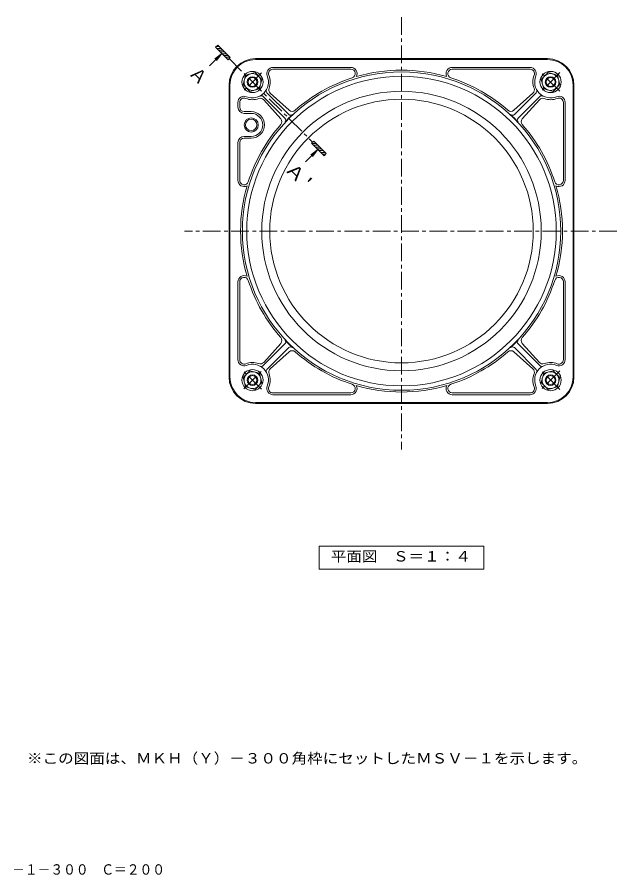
# Model space of a CAD drawing. Units: millimetres on the paper, enlarged 2 times, with parts at other scales. Extents: x -349 to 329, y -272 to 239.
# Drawn here: x -9.7 to 329.3, y -272.3 to 213.1 of the extents above; entities that cross this region are included whole.
import ezdxf
from ezdxf.enums import TextEntityAlignment as Align

# ---------------------------------------------------------------- set-up
doc = ezdxf.new("R2010")
doc.units = ezdxf.units.MM
doc.header["$LTSCALE"] = 2
doc.linetypes.add('CHAIN1', pattern=[8, 5, -1, 1, -1])
for name, color, linetype, lineweight in [('1-4', 7, 'Continuous', 9), ('2-0', 2, 'Continuous', 9), ('2-1', 2, 'Continuous', 9), ('2-3', 4, 'Continuous', 9), ('2-4', 7, 'Continuous', 9)]:
    doc.layers.add(name, color=color, linetype=linetype, lineweight=lineweight)
doc.layers.add('1-5', color=6, linetype='Continuous')
doc.styles.add('ＭＳ ゴシック', font='')
doc.styles.get('ＭＳ ゴシック').set_extended_font_data('MS Gothic')

msp = doc.modelspace()

# ---------------------------------------------------------------- linework, layer by layer
at = {"layer": '2-0', "linetype": 'CHAIN1'}
for p, q in [((110.099, 189.658), (157.315, 142.442)), ((128.426, 181.584), (118.735, 171.892)), ((297.042, 171.25), (286.629, 181.664)), ((297.144, 181.766), (286.674, 171.296)), ((128.426, 2.795), (118.051, 13.17)), ((118.314, 2.936), (128.263, 12.885)), ((297.042, 13.128), (286.629, 2.715)), ((297.144, 2.613), (286.674, 13.082))]:
    msp.add_line(p, q, dxfattribs=at)
at = {"layer": '2-0'}
for p, q in [((119.428, 180.328), (118.009, 175.031)), ((295.707, 180.328), (297.126, 175.031)), ((118.009, 175.031), (121.873, 171.166)), ((127.171, 172.586), (128.591, 177.883)), ((287.964, 172.586), (286.544, 177.884)), ((297.126, 175.031), (293.262, 171.166)), ((127.171, 172.586), (121.873, 171.166)), ((287.964, 172.586), (293.262, 171.166)), ((118.009, 9.348), (121.873, 13.212)), ((127.171, 11.793), (121.873, 13.212)), ((127.171, 11.793), (128.591, 6.495)), ((287.964, 11.793), (286.544, 6.495)), ((287.964, 11.793), (293.262, 13.212)), ((297.126, 9.348), (293.262, 13.212)), ((119.428, 4.05), (118.009, 9.348)), ((295.707, 4.05), (297.126, 9.348))]:
    msp.add_line(p, q, dxfattribs=at)
for points in [[(119.428, 180.328), (124.726, 181.748), (128.591, 177.883)], [(295.707, 180.328), (290.409, 181.748), (286.544, 177.884)], [(119.428, 4.05), (124.726, 2.63), (128.591, 6.495)], [(295.707, 4.05), (290.409, 2.63), (286.544, 6.495)]]:
    msp.add_lwpolyline(points, dxfattribs=at)
for centre, radius in [((123.307, 176.45), 4.75), ((291.828, 176.45), 4.75), ((123.3, 176.457), 3), ((123.3, 176.457), 2.526), ((291.835, 176.457), 3), ((291.835, 176.457), 2.526), ((123.307, 7.928), 4.75), ((123.3, 7.921), 3), ((123.3, 7.921), 2.526), ((291.828, 7.928), 4.75), ((291.835, 7.921), 3), ((291.835, 7.921), 2.526)]:
    msp.add_circle(centre, radius, dxfattribs=at)
at = {"layer": '2-1', "linetype": 'CHAIN1'}
for p, q in [((207.568, 213.106), (207.568, -31.229)), ((329.295, 92.189), (84.781, 92.189))]:
    msp.add_line(p, q, dxfattribs=at)
at = {"layer": '2-1'}
for p, q in [((125.068, 189.689), (290.067, 189.689)), ((125.068, 189.189), (290.067, 189.189)), ((134.87, 184.689), (178.91, 184.689)), ((280.266, 184.689), (236.225, 184.689)), ((134.87, 183.689), (178.91, 183.689)), ((280.266, 183.689), (236.225, 183.689)), ((110.068, 9.689), (110.068, 174.689)), ((110.568, 174.689), (110.568, 9.689)), ((143.786, 158.092), (131.476, 170.403)), ((133.304, 170.13), (144.068, 160.467)), ((281.831, 170.13), (271.067, 160.467)), ((271.349, 158.092), (283.66, 170.403)), ((304.568, 174.689), (304.568, 9.689)), ((305.067, 174.689), (305.067, 9.689)), ((141.664, 155.971), (129.354, 168.281)), ((129.627, 166.452), (139.29, 155.689)), ((273.471, 155.971), (285.781, 168.281)), ((285.508, 166.452), (275.846, 155.689)), ((115.067, 162.189), (115.067, 164.887)), ((116.068, 162.189), (116.068, 164.887)), ((299.068, 164.887), (299.068, 120.847)), ((300.068, 120.847), (300.068, 164.887)), ((118.568, 159.689), (122.568, 159.689)), ((118.568, 158.689), (122.568, 158.689)), ((118.568, 145.689), (122.568, 145.689)), ((115.067, 142.189), (115.067, 120.847)), ((116.068, 142.189), (116.068, 120.847)), ((118.568, 144.689), (122.568, 144.689)), ((115.067, 63.532), (115.067, 19.491)), ((116.068, 63.532), (116.068, 19.491)), ((299.068, 19.491), (299.068, 63.532)), ((300.068, 63.532), (300.068, 19.491)), ((141.664, 28.407), (129.354, 16.097)), ((129.627, 17.926), (139.29, 28.69)), ((143.786, 26.286), (131.476, 13.976)), ((271.349, 26.286), (283.66, 13.976)), ((273.471, 28.407), (285.781, 16.097)), ((285.508, 17.926), (275.846, 28.69)), ((133.304, 14.248), (144.068, 23.911)), ((281.831, 14.248), (271.067, 23.911)), ((134.87, 0.689), (178.91, 0.689)), ((280.266, 0.689), (236.225, 0.689)), ((125.068, -4.811), (290.067, -4.811)), ((134.87, -0.311), (178.91, -0.311)), ((280.266, -0.311), (236.225, -0.311)), ((125.068, -5.311), (290.067, -5.311))]:
    msp.add_line(p, q, dxfattribs=at)
at = {"layer": '2-1', "color": 6, "lineweight": 5}
for centre in [(123.3, 176.457), (291.835, 176.457), (123.3, 7.921), (291.835, 7.921)]:
    msp.add_circle(centre, 6, dxfattribs=at)
at = {"layer": '2-1'}
for radius in [4, 3.25]:
    msp.add_circle((122.568, 152.189), radius, dxfattribs=at)
for centre, radius, start, end in [((125.068, 174.689), 15, 90, 180), ((290.067, 174.689), 15, 0, 90), ((125.068, 174.689), 14.5, 90, 180), ((134.87, 181.189), 3.5, 90, 202.24573), ((178.91, 181.189), 3.5, 331.50829, 90), ((236.225, 181.189), 3.5, 90, 208.49171), ((280.266, 181.189), 3.5, 337.75427, 90), ((290.067, 174.689), 14.5, 0, 90), ((207.568, 92.189), 90, 0, 180), ((123.3, 176.457), 9, 247.75435, 22.24571), ((207.568, 92.189), 87.5, 0, 180), ((134.87, 181.189), 2.5, 90, 202.2457), ((123.3, 176.457), 10, 339.06384, 22.24559), ((178.91, 181.189), 2.5, 287.84837, 90), ((207.568, 92.189), 91, 73.67328, 106.32672), ((236.225, 181.189), 2.5, 90, 252.15163), ((280.266, 181.189), 2.5, 337.7543, 90), ((291.835, 176.457), 10, 157.75441, 200.93616), ((291.835, 176.457), 9, 157.75429, 292.24565), ((207.568, 92.189), 91, 107.84827, 131.39734), ((207.568, 92.189), 91, 48.60266, 72.15173), ((132.536, 171.463), 1.5, 151.60138, 225.00067), ((134.975, 171.991), 2.5, 159.06358, 228.08441), ((280.161, 171.991), 2.5, 311.91559, 20.93642), ((282.599, 171.463), 1.5, 314.99933, 28.39862), ((118.568, 164.887), 3.5, 67.75427, 180), ((118.568, 164.887), 2.5, 67.7543, 180), ((123.3, 176.457), 10, 247.75433, 290.93628), ((127.766, 164.782), 2.5, 41.91541, 110.93616), ((128.294, 167.22), 1.5, 45.00034, 118.39818), ((287.369, 164.782), 2.5, 69.06384, 138.08459), ((286.842, 167.22), 1.5, 61.60182, 134.99966), ((291.835, 176.457), 10, 249.06372, 292.24567), ((296.568, 164.887), 3.5, 0, 112.24573), ((296.568, 164.887), 2.5, 0, 112.2457), ((118.568, 162.189), 3.5, 180, 270), ((118.568, 162.189), 2.5, 180, 270), ((145.738, 162.327), 2.5, 228.08437, 311.39722), ((269.397, 162.327), 2.5, 228.60278, 311.91563), ((122.568, 152.189), 7.5, 270, 90), ((122.568, 152.189), 6.5, 270, 90), ((137.429, 154.019), 2.5, 318.60278, 41.91563), ((140.604, 154.91), 1.5, 316.87384, 44.99933), ((207.568, 92.189), 90.25, 133.12624, 136.87378), ((144.847, 159.153), 1.5, 225, 313.12616), ((270.289, 159.153), 1.5, 226.87384, 315), ((207.568, 92.189), 90.25, 43.12622, 46.87376), ((274.531, 154.91), 1.5, 135.00067, 223.12616), ((277.706, 154.019), 2.5, 138.08437, 221.39722), ((207.568, 92.189), 91, 138.60266, 162.15173), ((207.568, 92.189), 91, 17.84827, 41.39734), ((118.568, 142.189), 3.5, 90, 180), ((118.568, 142.189), 2.5, 90, 180), ((118.568, 120.847), 3.5, 180, 298.49171), ((118.568, 120.847), 2.5, 180, 342.15163), ((207.568, 92.189), 91, 163.67328, 180), ((296.567, 120.847), 2.5, 197.84837, 0), ((296.567, 120.847), 3.5, 241.50829, 0), ((207.568, 92.189), 91, 0, 16.32672), ((207.568, 92.189), 91, 180, 196.32672), ((207.568, 92.189), 90, 180, 0), ((207.568, 92.189), 87.5, 180, 0), ((207.568, 92.189), 91, 343.67328, 0), ((118.568, 63.532), 3.5, 61.50829, 180), ((118.568, 63.532), 2.5, 17.84837, 180), ((207.568, 92.189), 91, 197.84827, 221.39734), ((207.568, 92.189), 91, 318.60266, 342.15173), ((296.567, 63.532), 2.5, 0, 162.15163), ((296.567, 63.532), 3.5, 0, 118.49171), ((137.429, 30.36), 2.5, 318.08437, 41.39722), ((140.604, 29.468), 1.5, 315.00067, 43.12616), ((207.568, 92.189), 90.25, 223.12622, 226.87376), ((207.568, 92.189), 90.25, 313.12624, 316.87378), ((274.531, 29.468), 1.5, 136.87384, 224.99933), ((277.706, 30.36), 2.5, 138.60278, 221.91563), ((144.847, 25.225), 1.5, 46.87384, 135), ((145.738, 22.051), 2.5, 48.60278, 131.91563), ((269.397, 22.051), 2.5, 48.08437, 131.39722), ((270.289, 25.225), 1.5, 45, 133.12616), ((118.568, 19.491), 3.5, 180, 292.24573), ((118.568, 19.491), 2.5, 180, 292.2457), ((207.568, 92.189), 91, 228.60266, 252.15173), ((207.568, 92.189), 91, 287.84827, 311.39734), ((296.568, 19.491), 3.5, 247.75427, 0), ((296.568, 19.491), 2.5, 247.7543, 0), ((123.3, 7.921), 10, 69.06372, 112.24567), ((123.3, 7.921), 9, 337.75429, 112.24565), ((127.766, 19.596), 2.5, 249.06384, 318.08459), ((128.294, 17.158), 1.5, 241.60182, 314.99966), ((291.835, 7.921), 9, 67.75435, 202.24571), ((287.369, 19.596), 2.5, 221.91541, 290.93616), ((286.842, 17.158), 1.5, 225.00034, 298.39818), ((291.835, 7.921), 10, 67.75433, 110.93628), ((132.536, 12.915), 1.5, 134.99933, 208.39862), ((134.975, 12.388), 2.5, 131.91559, 200.93642), ((123.3, 7.921), 10, 337.75441, 20.93616), ((280.161, 12.388), 2.5, 339.06358, 48.08441), ((291.835, 7.921), 10, 159.06384, 202.24559), ((282.599, 12.915), 1.5, 331.60138, 45.00067), ((125.068, 9.689), 15, 180, 270), ((125.068, 9.689), 14.5, 180, 270), ((178.91, 3.189), 2.5, 270, 72.15163), ((178.91, 3.189), 3.5, 270, 28.49171), ((207.568, 92.189), 91, 253.67328, 286.32672), ((236.225, 3.189), 3.5, 151.50829, 270), ((236.225, 3.189), 2.5, 107.84837, 270), ((290.067, 9.689), 15, 270, 0), ((290.067, 9.689), 14.5, 270, 0), ((134.87, 3.189), 3.5, 157.75427, 270), ((134.87, 3.189), 2.5, 157.7543, 270), ((280.266, 3.189), 3.5, 270, 22.24573), ((280.266, 3.189), 2.5, 270, 22.2457)]:
    msp.add_arc(centre, radius, start, end, dxfattribs=at)
at = {"layer": '2-3'}
for radius in [79, 74.5]:
    msp.add_circle((207.568, 92.189), radius, dxfattribs=at)
at = {"layer": '2-4'}
for p, q in [((103.617, 197.318), (102.439, 196.139)), ((109.51, 189.068), (102.439, 196.139)), ((102.745, 196.446), (104.489, 196.446)), ((103.132, 195.446), (105.489, 195.446)), ((110.688, 190.247), (103.617, 197.318)), ((104.132, 194.446), (106.489, 194.446)), ((105.974, 192.604), (98.903, 185.533)), ((105.974, 192.604), (102.008, 189.56)), ((105.974, 192.604), (102.931, 188.637)), ((105.132, 193.446), (107.489, 193.446)), ((106.132, 192.446), (108.489, 192.446)), ((107.132, 191.446), (109.489, 191.446)), ((108.132, 190.446), (110.489, 190.446)), ((109.132, 189.446), (109.887, 189.446)), ((109.51, 189.068), (110.688, 190.247)), ((157.904, 143.031), (156.726, 141.853)), ((163.797, 134.782), (156.726, 141.853)), ((156.897, 141.681), (159.254, 141.681)), ((157.554, 142.681), (158.254, 142.681)), ((164.975, 135.96), (157.904, 143.031)), ((160.261, 138.317), (153.19, 131.246)), ((160.261, 138.317), (156.294, 135.273)), ((160.261, 138.317), (157.217, 134.35)), ((157.897, 140.681), (160.254, 140.681)), ((158.897, 139.681), (161.254, 139.681)), ((159.897, 138.681), (162.254, 138.681)), ((160.897, 137.681), (163.254, 137.681)), ((161.897, 136.681), (164.254, 136.681)), ((163.797, 134.782), (164.975, 135.96)), ((162.897, 135.681), (164.696, 135.681))]:
    msp.add_line(p, q, dxfattribs=at)
at = {"layer": '2-4', "color": 2}
msp.add_lwpolyline([(160.995, -98.882), (160.995, -85.882), (254.14, -85.882), (254.14, -98.882)], close=True, dxfattribs=at)

# ---------------------------------------------------------------- texts
at = {"layer": '1-4', "color": 2, "style": 'ＭＳ ゴシック', "width": 1.1}
msp.add_text('※この図面は、ＭＫＨ（Ｙ）－３００角枠にセットしたＭＳＶ－１を示します。', height=5.865, dxfattribs=at).set_placement((-4.203, -210.568), align=Align.BOTTOM_LEFT)
at = {"layer": '1-5', "style": 'ＭＳ ゴシック', "width": 0.9}
msp.add_text('打込型マンホール鉄蓋\u3000サポートＶ\u3000\u3000\u3000ＭＳＶ－１－３００\u3000Ｃ＝２００', height=5.865, dxfattribs=at).set_placement((-170.97, -273.416), align=Align.BOTTOM_LEFT)
at = {"layer": '2-4', "color": 3, "style": 'ＭＳ ゴシック'}
msp.add_text('Ａ', height=7.331, rotation=315, dxfattribs=at).set_placement((85.247, 179.596), align=Align.BOTTOM_LEFT)
at = {"layer": '2-4', "color": 3, "style": 'ＭＳ ゴシック', "width": 1.15}
msp.add_text("Ａ'", height=7.331, rotation=315, dxfattribs=at).set_placement((139.534, 125.309), align=Align.BOTTOM_LEFT)
at = {"layer": '2-4', "color": 2, "style": 'ＭＳ ゴシック', "width": 1.1}
msp.add_text('平面図\u3000Ｓ＝１：４', height=5.865, dxfattribs=at).set_placement((167.568, -96.382), align=Align.BOTTOM_LEFT)

doc.saveas('drawing.dxf')
